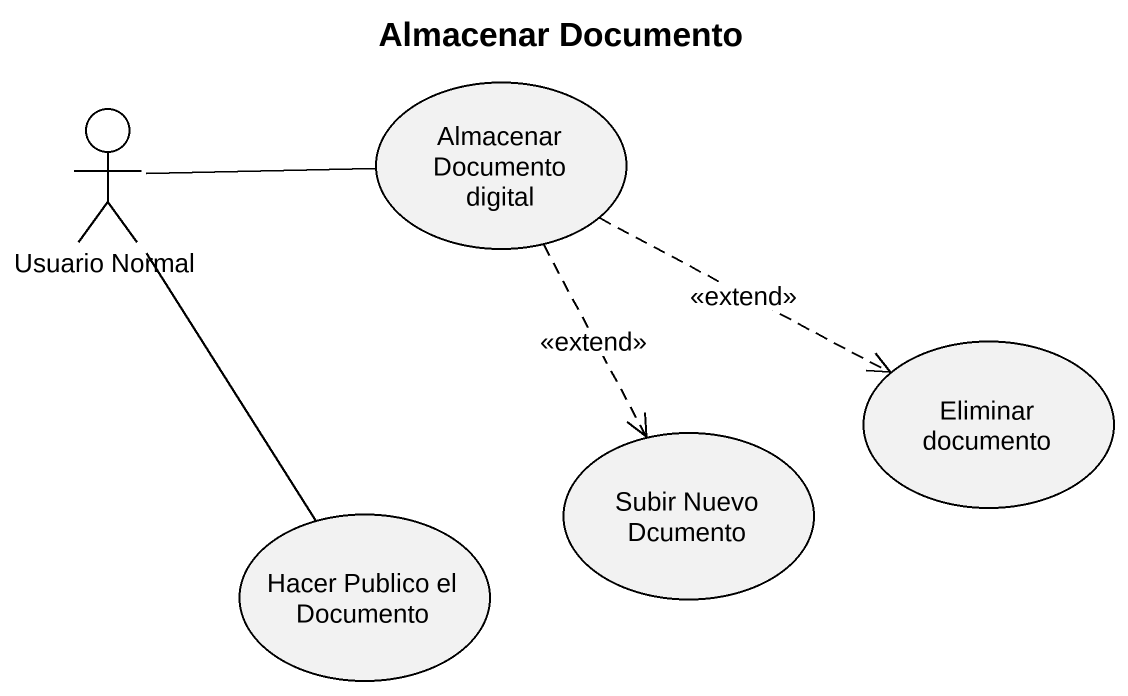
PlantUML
@startuml
title Almacenar Documento
actor "Usuario Normal" as Usuario_Normal
usecase "Almacenar Documento digital" as Almacenar_Documento_digital
usecase "Eliminar documento" as Eliminar_documento
usecase "Subir Nuevo Dcumento" as Subir_Nuevo_Dcumento
usecase "Hacer Publico el Documento" as Hacer_Publico_el_Documento
Usuario_Normal -right- Almacenar_Documento_digital
Usuario_Normal -- Hacer_Publico_el_Documento
Almacenar_Documento_digital .right.> Eliminar_documento : <<extend>>
Almacenar_Documento_digital ..> Subir_Nuevo_Dcumento : <<extend>>
@enduml
